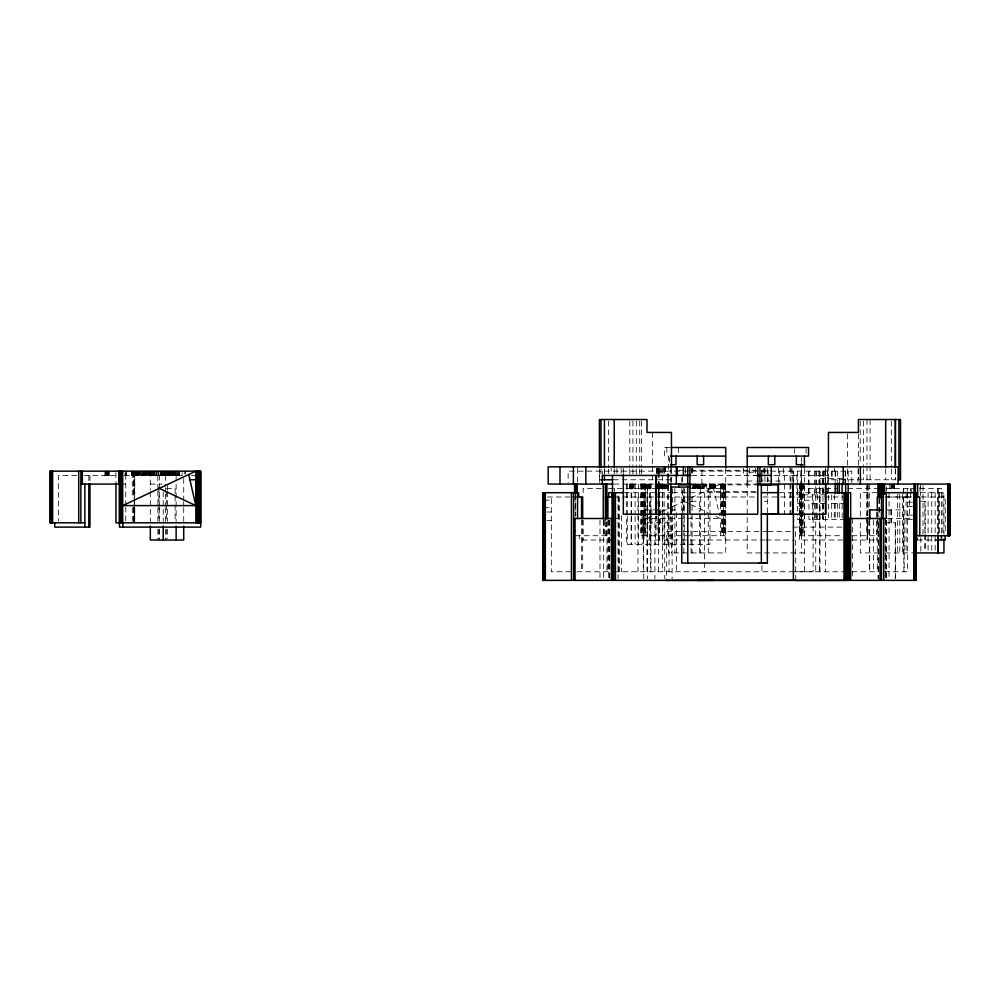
<?xml version="1.0" encoding="UTF-8"?>
<svg xmlns="http://www.w3.org/2000/svg" width="1000" height="1000" viewBox="0 0 1000 1000"><rect width="100%" height="100%" fill="white"/><g stroke="black" fill="none" stroke-linecap="round" stroke-linejoin="round"><path stroke-width="0.75" stroke-dasharray="5 3.75" d="M159.3 506.213L159.338 471.163M643.787 578.938L643.225 509.9L676.425 509.9L676.425 571.763M658.2 512.65L658.2 468.363M659.087 512.65L659.087 468.363M682.438 512.975L682.438 488.375M683.85 552.938L683.85 488.375M691.05 552.938L691.05 516.475M699.65 552.938L699.65 513.438M708.263 552.938L708.263 488.375M767.337 512.762L767.35 492.688M793.012 475.438L793.012 483.188L792.987 471.163M795.75 580.337L795.638 531.413M800.85 494.837L800.875 471.163M825.612 483.188L825.625 468.363M804.463 535.65L804.562 500.3L813.112 500.3L813.112 571.763L794.362 571.75M647.275 518.5L651.488 516.525M659.925 512.55L671.175 507.25M672.575 506.587L689.438 498.65M690.837 497.987L720.387 484.075L720.387 515.462M907.438 496.987L911.312 496.987L884.638 497.013M753.388 475.438L757.325 475.412M669.712 447.5L664.375 447.5L664.375 456.1L668.512 456.1L668.512 471.725M678.713 470.275L689.575 470.275M690.638 470.275L759.55 470.275M761.1 470.275L770.4 470.275M748.8 472.212L756.612 472.212M76.737 475.475L58.612 475.475L58.612 521.038M83.987 475.475L116.525 475.475M124.35 475.475L183.713 475.475M191.325 475.475L196.163 475.475M691.75 475.438L759.225 475.438M773.9 475.438L827.775 475.438M820.062 478.7L843.6 478.7M600.275 479.775L599.412 479.775L599.412 468.963M613.35 479.775L671.45 479.775M747.163 481.037L756.525 481.037M758.088 481.037L778.363 481.037M122.912 484.075L125.763 484.075M150.325 484.075L162.113 484.075M614 484.075L666.975 484.075M691.787 484.075L756.875 484.05M692.638 484.913L700.25 484.913L700.25 484.05L700.337 488.375M701.975 484.913L756.462 484.913M645.938 486.225L669.05 486.225M691.9 487.062L701.975 487.062M166.488 488.375L175.1 488.375L175.1 494.462M601.287 488.375L583.162 488.375L583.162 494.462M608.538 488.375L669.438 488.375M689.987 488.375L725.25 488.375M799.562 488.375L837.05 488.375M847.837 488.375L878.925 488.375M885.863 488.375L914.287 488.375M919.737 488.375L941.388 488.375L941.388 533.95M755.7 491.613L704.388 491.613L704.388 560.975M624.3 492.688L671.625 492.688M672.625 492.688L756.938 492.688M779.338 492.688L824.062 492.688M876.963 492.688L860.312 492.688L860.312 518.95M920.588 492.688L943.95 492.688L943.95 534.4M825.537 494.837L796.912 494.837L796.912 471.163M547.475 496.987L570.725 496.987M571.55 496.987L576.7 496.987M613.713 496.987L687.788 496.987M688.188 496.987L756.938 496.987M763.15 496.987L842.725 496.987M887.025 496.987L915.438 496.987M921.263 496.987L945.263 496.987L945.263 534.175M544.15 500.163L551.325 500.163M691.188 501.287L699.65 501.287L699.65 511.925M920.9 501.287L925.2 501.287L925.2 533.188M907.438 502.2L913.175 502.2M797.55 503.438L801.35 503.438M825.537 503.438L808.95 503.438L808.95 512.25M831.688 503.438L845.225 503.438M907.438 506.5L916.05 506.5M544.15 507.7L551.325 507.7M886.95 509.9L904.163 509.9L904.163 571.763M547.013 512L551.325 512M907.438 515.112L916.05 515.112M615.625 518.5L618.475 518.5M643.225 518.5L721.65 518.5L721.65 535.725M887.55 518.5L909.375 518.5L909.375 497.025M907.438 519.412L913.175 519.412M801.35 519.587L797.55 519.587L797.55 516.65M845.225 519.587L808.95 519.587L808.95 513.713M547.013 520.6L551.325 520.6M647.525 522.812L672.113 522.812L672.113 578.812M878.625 522.812L878.05 578.812M884.513 522.812L895.55 522.812L895.55 578.812M792.987 527.112L845.662 527.112M767.763 531.413L666.688 531.413L666.688 580.262M768.062 531.413L794.262 531.413M575.475 535.725L610.513 535.725M725.25 535.725L640.512 535.725L640.512 484.075M799.562 535.725L842.562 535.725M851.775 535.725L881.338 535.725M613.375 540.025L579.312 540.025L579.312 535.725M765.25 540.025L644 540.025L644 496.987M766.2 540.025L794.262 540.025M842.75 540.025L799.562 540.025L799.562 484.075M851.775 540.025L879.412 540.025M917.3 540.025L936.875 540.025M804.425 552.938L747.225 552.938L747.225 468.6M879.05 552.938L860.312 552.938L860.312 520.487M885.288 552.938L914.438 552.938M570.725 571.763L551.325 571.763L551.325 496.987M577 571.763L610.05 571.763M614.038 571.763L845.662 571.763M851.912 571.763L878.713 571.763M884.412 571.763L907.438 571.763L907.5 492.688M764.338 501.275L767.35 501.287M683.825 501.287L689.45 503.938M690.863 504.6L707.738 512.55M716.162 516.525L720.387 518.5L720.387 535.725M713.275 487.425L719.688 515.462M720.387 492.688L721.5 515.462M827.575 471.163L827.613 494.837M784.6 475.438L784.6 514.175M767.35 486.463L767.35 491.125M942.95 492.688L942.95 534.4M939.137 492.688L939.137 534.4M938.9 492.688L938.9 534.4M938.112 488.375L938.112 534.487M937.825 488.375L937.825 534.487M935.15 492.688L935.15 552.938M931.75 492.688L931.75 551.388M928.088 492.688L928.088 552.938M925.2 534.712L925.2 551.413M924.912 501.287L924.912 533.188M924.912 534.712L924.912 551.413M923 485.6L923 534.2M920.825 537.487L920.825 551.388M920.6 484.075L920.6 495.55M920.075 486.95L920.075 495.55M917.688 537.15L917.688 540.025M911.237 488.375L911.237 494.125M910.588 488.375L910.588 491.25M910.588 492.688L910.588 496.987M907.3 488.375L907.3 491.25M907.3 492.688L907.3 496.987M906.087 492.688L906.087 552.938M903.688 488.375L903.875 571.763M903.4 488.375L903.4 552.938M902.575 494.225L902.575 552.938M899.788 494.225L899.788 552.938M897.7 494.225L897.7 552.938M895.487 468.963L895.487 479.775L828.462 479.775L828.462 469.087M895.288 468.963L895.288 479.775M895.263 522.812L895.263 578.812M894.55 484.075L894.55 488.375M894.412 484.075L894.412 488.375M894.188 484.075L894.25 488.375M893.913 484.075L893.913 488.375M893.725 484.075L893.725 488.375M893.562 484.075L893.562 488.375M893.388 484.075L893.388 488.375M893.15 484.075L893.15 488.375M893 484.075L893 488.375M892.1 484.075L892.163 488.375M891.6 484.075L891.6 488.375M891.338 421.075L891.338 467.413M891.338 468.963L891.338 479.775M891.25 509.9L891.25 522.812M891.012 484.075L891.012 488.375M890.962 509.9L890.962 522.812M889.788 484.075L889.788 488.375M889.05 492.688L889.05 578.825M886.637 520.375L886.637 578.825M886.55 486.95L886.55 491.25M886.125 520.375L886.125 578.825M885.688 468.963L885.688 479.775M885.625 518.5L885.625 578.825M885.163 520.05L885.163 578.825M879.412 498.537L879.438 515.975M878.925 498.525L878.925 516.975M878.337 522.812L878.337 578.812M877.95 512.938L877.95 515.975M877.95 517.487L877.95 535.725M877.288 512.362L877.288 516.975M877.288 520.025L877.288 571.763M876.675 512.362L876.675 540.025M873.35 520.025L873.35 571.763M870.1 419.525L870.1 464.325M870.1 465.875L870.1 479.775M869.725 520.725L869.725 571.763M869.3 484.075L869.3 506.863M869.3 520.525L869.45 571.763M868.05 485.6L868.05 508.375M868.05 520.525L868.05 535.725M867.775 484.075L867.775 508.375M867.775 520.525L867.775 535.725M867.438 484.075L867.537 508.375M867.537 520.525L867.537 535.725M867.325 484.075L867.325 515.975M867.325 517.238L867.325 540.025M867.188 484.075L867.013 540.025M866.988 419.525L866.988 464.325M866.988 465.875L866.988 479.775M866.888 485.6L866.938 515.975M866.888 517.487L866.938 535.725M863.6 421.075L863.6 467.413M863.6 468.963L863.6 479.775M860.2 421.075L860.2 464.325M858.425 433.963L858.425 467.562M858.425 469.087L858.425 479.775M858.075 468.275L858.075 482.612M852.588 518.5L852.588 578.825M851.775 482.612L851.775 471.138L568.125 471.138L568.125 482.612M848.175 471.163L848.175 482.05M847.412 433.963L847.412 467.562M847.412 469.087L847.412 479.775M845.662 471.163L845.662 482.05M845.225 471.163L845.225 483M845.113 478.7L845.113 483.237M842.125 495.35L842.163 519.587M839.287 478.7L839.287 483.1M839.287 503.438L839.287 519.587M837.362 471.163L837.362 481.525M837.362 503.438L837.362 519.587M835.6 471.163L835.6 478.7M835.175 471.163L835.175 481.525M835.212 503.438L835.212 519.587M834.562 468.275L834.562 471.138M834.3 494.837L834.3 519.587M832.1 471.163L832.1 478.7M831.7 471.163L831.7 478.7M831.688 494.837L831.688 519.587M828.487 478.7L828.487 493.837M828.487 495.35L828.487 519.587M827.775 468.275L827.663 478.7M825.625 468.275L825.625 482.1M825.413 471.163L825.537 483.1M825.413 516.237L825.425 571.763M824.1 471.163L824.237 478.7M823.812 471.163L823.812 483M823.6 471.163L823.6 494.837M823.6 503.438L823.6 515.175M823.6 516.65L823.6 519.587M822.938 478.7L822.938 512.013M822.938 513.525L822.938 519.587M822.475 471.163L822.475 494.837M822.475 503.438L822.475 512.25M822.475 513.713L822.475 519.587M820.062 471.163L820.013 571.763M819.675 471.163L819.675 515.175M819.675 516.65L819.675 519.587M819.4 471.163L819.4 485.15M819.4 486.712L819.4 571.763M818.913 471.138L818.913 482.612M817.675 494.837L817.675 512.25M817.675 513.713L817.675 519.587M816.55 471.163L816.55 494.837M816.55 503.438L816.55 512.25M816.55 513.713L816.55 519.587M815.738 471.163L815.738 485.15M815.738 486.712L815.738 571.763M814.638 471.163L814.638 494.837M814.613 503.438L814.613 512.25M814.613 513.713L814.613 519.587M812.487 494.837L812.487 515.175M812.487 516.65L812.487 519.587M808.95 471.163L808.95 494.837M808.737 471.163L808.737 494.837M806.087 448.938L806.087 453.237M804.425 468.6L804.425 512.325M804.425 513.888L804.463 571.7M803.9 484.075L803.9 488.375M803.75 484.075L803.75 535.725M803.238 484.075L803.238 488.375M802.663 485.6L802.663 535.725M802.6 484.075L802.6 488.375M802.325 484.075L802.325 488.375M802.013 484.075L802.15 535.725M801.663 485.6L801.663 535.725M801.45 457.663L801.45 462.35M801.45 468.6L801.45 515.45M801.45 517.013L801.45 552.938M801.35 471.163L801.2 535.725M800.987 484.075L800.987 488.375M800.788 485.6L800.788 535.725M800.575 484.075L800.562 488.375M800.425 485.6L800.425 535.725M800.225 484.075L800.3 488.375M799.925 484.075L800.125 535.725M799.887 484.075L799.887 535.725M797.55 471.163L797.55 515.175M794.562 448.938L794.562 453.237M793.75 471.163L793.75 482.05M792 468.275L792 475.438M790.938 468.363L790.938 482.1M790.938 483.638L790.938 512.65M790.05 466.838L790.05 514.175M783.388 468.275L783.388 475.438M779.762 471.138L779.762 482.612M778.363 468.275L778.363 484.913M768.037 470.275L768.037 476.425M768.037 477.962L768.037 481.037M767.35 468.338L767.35 481.9M764.963 468.275L764.963 474.012M764.963 476.875L764.963 482.612M764.25 468.275L764.25 474.012M763.962 468.275L763.962 474.012M762.013 470.275L762.013 476.425M762.013 477.962L762.013 481.037M761.912 565.6L761.912 571.763M761.538 470.275L761.538 473.35M761.538 474.888L761.538 481.037M761.35 478.137L761.35 482.188M755.362 468.275L755.362 475.438M749.675 468.263L749.675 475.363M747.163 470.275L747.163 484.913M743.612 468.263L743.612 475.363M725.713 468.6L725.713 552.938L668.512 552.938L668.512 513.888M725.25 484.075L725.25 540.025M725.1 484.075L725.088 535.725M724.875 484.075L724.875 535.725M724.6 484.075L724.6 535.725M724.312 484.075L724.35 488.375M724.25 484.075L724.25 535.725M723.925 484.075L723.925 488.375M723.825 484.075L723.825 535.725M723.487 488.375L723.475 484.075L723.35 535.725M723.1 484.075L723.238 488.375M722.962 484.075L722.987 488.375M722.675 484.075L722.812 535.725M722.45 484.075L722.45 488.375M722.375 484.075L722.25 535.725M721.988 484.075L721.888 488.375M721.65 484.075L721.65 515.462M721.162 484.075L721.162 488.375M720.713 484.075L720.713 488.375M714.963 484.075L714.963 488.375M714.475 484.075L714.475 488.375M713.825 484.075L713.825 488.375M713.088 484.075L713.088 488.375M712.288 484.075L712.288 488.375M711.488 484.075L711.488 488.375M710.738 484.075L710.738 488.375M710.1 484.075L709.963 514.975M709.963 516.525L709.963 544.325L626.312 544.325L626.312 516.525M709.613 484.075L709.6 488.375M709.3 484.075L709.3 488.375M706.7 484.075L706.7 488.375M705.662 484.075L705.662 486.225L692.688 486.225L692.688 484.075M705.375 484.075L705.375 486.225M704.388 562.513L704.388 571.763M704.125 484.075L704.237 488.375M703.825 484.075L703.825 488.375M703.325 484.075L703.325 488.375M702.688 484.075L702.688 488.375M701.975 470.275L701.938 488.375M701.137 484.075L701.137 488.375M700.688 488.375L700.688 552.938M699.6 484.075L699.6 488.375M698.962 484.075L698.962 488.375M698.162 484.075L698.162 488.375M698.012 484.075L698.012 488.375M697.712 484.075L697.712 488.375M697.212 484.075L697.212 488.375M696.575 484.075L696.575 488.375M695.837 484.075L695.837 488.375M695.55 484.075L695.55 488.375M695.037 484.075L695.037 488.375M694.237 484.075L694.237 488.375M693.487 484.075L693.487 488.375M692.85 484.075L692.85 488.375M692.8 466.838L692.65 475.438M692.225 468.275L692.225 474.012M692.087 496.987L692.087 552.938M691.538 468.275L691.538 475.438M685.45 468.275L685.45 474.012M684.212 488.713L684.212 514.975M684.212 516.525L684.212 544.325M683.475 496.987L683.475 512.525M682.537 476.875L682.537 484.05M681.787 477.525L681.787 482.1M681.787 488.212L681.787 512.65M678.363 447.5L678.363 453.237M674.875 488.375L674.875 552.938M672.575 488.713L672.575 514.975M672.575 516.525L672.575 544.325M671.488 468.6L671.488 482.65M671.488 517.013L671.488 552.938M670.775 468.363L670.775 484.05M670.487 516.525L670.487 544.325M669.562 457.537L669.562 461.838M669.038 516.087L669.038 571.763M668.512 485.775L668.512 512.325M668.325 484.075L668.425 488.375M668.012 484.075L668.012 488.375M667.688 485.625L667.688 544.325M666.838 447.5L666.838 456.1M666.875 485.513L666.875 488.375M666.137 484.075L666.137 488.375M665.188 466.838L665.188 474.012M665.337 484.075L665.337 488.375M665.05 466.838L665.05 474.012M664.737 522.812L664.737 578.812M664.613 468.275L664.613 475.438M664.587 484.075L664.538 488.375M664.175 484.075L664.175 514.975M664.175 516.525L664.175 544.325M663.925 466.838L663.925 475.438M663.787 484.075L663.787 488.375M663.15 484.075L663.15 488.375M663.037 468.275L663.037 474.012M662.85 486.225L662.85 488.375M662.763 484.075L662.763 514.975M662.763 516.525L662.763 544.325M662.463 475.475L662.463 571.763M662.35 484.075L662.35 488.375M662.2 484.075L662.2 488.375M662 468.275L662 475.438M661.888 484.075L661.888 488.375M661.587 486.225L661.587 488.375M661.4 484.075L661.4 488.375M660.888 468.275L660.888 475.438M660.763 488.375L660.763 484.075L660.725 486.225M660.438 509.9L660.438 522.812M660.013 484.075L660.013 488.375M659.775 468.275L659.775 475.438M659.75 484.075L659.75 488.375M659.362 484.075L659.3 535.725M659.175 484.075L659.1 540.025M659.05 484.075L658.975 540.025M658.737 468.275L658.737 475.438M658.875 484.075L658.787 540.025M658.575 571.763L658.5 484.075L658.413 535.725M658.138 484.075L658.138 535.725M657.85 468.275L657.85 474.012M657.675 484.075L657.675 488.375M657.163 468.275L657.163 475.438M656.85 515.975L656.85 535.725M656.725 468.275L656.725 475.438M656.587 468.275L656.587 474.012M656.137 515.638L656.137 518.5M655.312 516.525L655.312 544.325M654.9 522.812L654.9 578.812M652.5 432.438L652.5 464.5M652.5 466.025L652.5 473.663M652.5 475.188L652.5 479.775M651.825 509.9L651.825 522.812M651.062 484.075L651.062 488.375M650.763 484.075L650.763 488.375M650.925 496.987L650.962 571.763M650.625 486.225L650.625 488.375M650.6 509.9L650.6 571.763M650.263 484.075L650.312 515.438M650.312 516.975L650.312 540.025M649.625 484.075L649.625 488.375M649.438 484.075L649.438 514.975M649.438 516.525L649.438 544.325M648.888 484.075L648.888 488.375M648.088 484.075L648.088 488.375M647.487 488.375L647.525 578.812M647.275 484.075L647.275 535.725M647 496.987L647 571.763M646.538 484.075L646.538 488.375M645.938 484.075L645.9 488.375M645.562 484.075L645.562 535.725M645.4 484.075L645.4 488.375M645.175 535.725L645.175 484.075L644.987 488.375M644.8 484.075L644.8 535.725M644.463 484.075L644.463 535.725M644.15 484.075L644.15 535.725M643.288 484.075L643.337 571.763M642.95 484.075L642.95 535.725M642.188 484.075L642.188 514.975M642.188 516.525L642.188 544.325M641.9 484.075L641.9 535.725M641.65 484.075L641.65 535.725M641.488 421.075L641.488 467.413M641.488 468.963L641.488 476.688M641.425 484.075L641.425 535.725M639.712 421.075L639.712 467.413M639.712 468.963L639.712 476.688M638.513 484.075L638.513 514.975M638.513 516.525L638.513 544.325M637.95 496.987L637.95 571.763M636.312 421.075L636.312 467.413M636.312 468.963L636.312 476.688M635.125 484.075L635.125 514.975M635.125 516.525L635.125 544.325M634.012 484.075L634.012 488.375M633.075 484.075L633.075 488.375M632.925 421.075L632.925 467.413M632.925 468.963L632.925 476.688M632.85 484.075L632.85 488.375M632.3 484.075L632.3 488.375M632.163 484.075L632.163 488.375M631.775 484.075L631.725 488.375M631.287 484.075L631.375 514.975M631.375 516.525L631.375 544.325M631.125 484.075L631.125 514.975M631.125 516.525L631.125 544.325M630.837 484.075L630.925 488.375M630.575 484.075L630.575 488.375M630.45 484.075L630.45 488.375M630.262 484.075L630.262 488.375M630.125 484.075L630 488.375M629.812 421.075L629.812 467.413M629.812 468.963L629.812 476.688M629.875 484.075L629.875 488.375M629.525 484.075L629.525 488.375M627.312 484.075L627.312 514.975M627.312 516.525L627.312 544.325M626.312 484.075L626.312 514.975M623.337 468.275L623.337 474.475M621.413 515.688L621.413 571.763M621.188 468.275L621.188 474.012M619.575 496.987L619.575 571.763M618.475 496.987L618.475 571.763M618.062 495.763L618.062 578.825M616.975 468.275L616.975 474.012M614.513 488.375L614.513 491.25M614.225 468.963L614.225 476.688M611.163 468.275L611.163 471.138M609.812 520.375L609.812 578.825M609.587 520.375L609.587 578.825M609.4 520.225L609.4 540.025M608.575 421.075L608.575 467.413M608.575 468.963L608.575 473.6M608.663 520.05L608.663 578.825M607.9 520.35L607.9 571.763M606.95 521.912L606.95 571.763M606.512 521.775L606.512 535.725M605.425 521.775L605.425 535.725M604.625 468.963L604.625 473.6M604.587 520.525L604.587 535.725M604.425 468.963L604.425 473.6M603.663 520.05L603.663 578.825M603.288 520.525L603.288 535.725M602.288 471.138L602.288 475.438M601 468.963L601 473.6M599.987 520.05L599.987 578.825M599.712 471.138L599.712 482.612M583.162 520.275L583.162 540.025M582.675 520.025L582.675 571.763M581.538 520.025L581.538 571.763M577.612 468.275L577.612 482.612M575.75 494.712L575.75 515.975M575.475 494.712L575.475 515.975M575.237 494.712L575.237 515.975L575.025 494.712M185.55 471.163L185.55 474.038M184.75 471.163L184.75 474.038M183.713 478.55L183.713 500.062M183.713 501.6L183.713 506.213M183.713 507.75L183.713 521.575M182.15 472.6L182.15 475.475M179.675 471.163L179.575 475.475M179.262 471.163L179.262 475.475M178.775 471.163L178.775 475.475M178.137 471.163L178.137 475.475M177.387 472.6L177.387 475.475M176.588 471.163L176.588 475.475M176.137 475.475L176.137 521.575M175.787 471.163L175.787 475.475M175.05 471.163L175.05 475.475M175.1 495.975L175.1 503.575M175.1 505.087L175.1 521.8M174.4 471.163L174.4 475.475M173.912 471.163L173.9 475.475M173.6 471.163L173.6 475.475M173.463 471.163L173.463 475.475M173.15 471.163L173.15 475.475M172.662 471.163L172.662 475.475M172.025 471.163L172.025 475.475M171.275 471.163L171.275 475.475M171 471.163L171 475.475M170.475 471.163L170.475 475.475M169.675 471.163L169.675 475.475M168.938 471.163L168.938 475.475M168.3 471.163L168.425 475.475M167.8 471.163L167.8 475.475M167.5 471.163L167.5 475.475M167.537 485.637L167.537 490.288M167.537 491.85L167.537 521.375M167.537 529.15L167.537 538.475M167.387 471.163L167.387 475.475M166.688 471.163L166.688 475.475M166.488 491.425L166.488 503.575M166.488 505.087L166.488 521.8M166.488 529.388L166.488 538.5M166.2 471.163L166.2 475.475M165.562 471.163L165.562 475.475M165.438 475.475L165.438 486.225M165.438 487.762L165.438 492.375M165.438 493.913L165.438 506.213M165.438 507.75L165.438 521.575M165.438 529.263L165.438 540.025M164.812 471.163L164.812 475.475M164.013 471.163L164.013 475.475M163.212 471.163L163.212 475.475M163.225 491.85L163.225 521.375M162.475 471.163L162.475 475.475M162.325 471.163L162.325 475.475M162.013 471.163L162.013 475.475M161.825 471.163L161.825 475.475M161.525 471.163L161.525 475.475M161.337 471.163L161.337 475.475M161.038 471.163L161.15 475.475M160.888 471.163L160.888 475.475M160.138 471.163L160.138 475.475M159.3 507.75L159.3 521.575M159.3 529.263L159.3 540.025M158.925 487.188L158.925 521.375M158.925 529.15L158.925 538.475M158.537 471.163L158.537 475.475M158.425 471.163L158.425 475.475M157.887 489.3L157.787 471.163M157.887 490.838L157.887 506.213M157.887 507.75L157.887 521.575M157.887 529.263L157.887 540.025M157.15 471.163L157.15 475.475M156.662 471.163L156.662 475.475M156.387 471.163L156.387 475.475L156.25 471.163M155.013 471.163L155.013 475.475M154.9 471.163L154.9 475.475M154.588 471.163L154.588 475.475M154.1 471.163L154.1 475.475M153.463 471.163L153.463 475.475M152.713 471.163L152.713 475.475M151.912 471.163L151.912 475.475M151.213 471.163L151.213 475.475M151.113 471.163L151.113 475.475M150.375 471.163L150.325 490.288M150.325 491.85L150.325 521.575M149.75 471.163L149.738 475.475M149.438 471.163L149.438 475.475M149.238 471.163L149.113 475.475M148.95 471.163L148.938 475.475M148.312 472.6L148.312 475.475M147.562 471.163L147.562 475.475M146.762 471.163L146.762 475.475M146.325 471.163L146.325 475.475M145.963 471.163L145.963 475.475M145.213 471.163L145.213 475.475M144.575 471.163L144.575 475.475M144.088 471.163L144.088 475.475M143.875 475.475L143.775 471.163L143.675 475.475M143.463 471.163L143.463 475.475M142.963 471.163L142.963 475.475M142.325 471.163L142.325 475.475M141.588 472.6L141.588 475.475M140.787 471.163L140.787 475.475M139.987 471.163L139.987 475.475M139.238 471.163L139.238 475.475M138.6 471.163L138.6 475.475M138.3 472.6L138.3 475.475M138.112 472.6L138.112 475.475L138.05 471.163M137.65 471.163L137.8 475.475M137.338 471.163L137.338 475.475M137.037 472.6L137.037 475.475M136.85 471.163L136.85 475.475M136.213 471.163L136.213 475.475M135.463 471.163L135.463 475.475M135.188 471.163L135.188 475.475M134.312 471.163L134.425 497.587M134.425 499.137L134.312 521.287M134.113 471.163L134.238 501.287M134.238 502.812L134.113 521.287M133.863 471.163L133.863 496.987M133.863 507.625L133.863 521.287M133.588 472.688L133.588 496.987M133.588 507.625L133.588 521.287M133.125 471.163L133.125 475.475M132.475 471.163L132.475 475.475M132.287 472.688L132.287 498.512M132.287 507.625L132.287 521.287M131.988 471.163L131.988 475.475M131.675 471.163L131.675 475.475M131.575 471.163L131.575 475.475M126.512 471.163L126.512 475.475M126.2 471.163L126.2 475.475M126.062 472.6L126.062 475.475M125.763 505.6L125.712 471.163M125.763 507.137L125.763 520.962M125.075 472.6L125.075 475.475M115.95 472.6L115.95 482.638M109.45 471.163L109.45 475.475M108.525 472.6L108.525 475.475M108.3 471.163L108.3 475.475M107.737 471.163L107.737 475.475M107.613 471.163L107.613 475.475M106.725 471.163L106.75 475.475M106.287 471.163L106.363 475.475M106.013 471.163L106.013 475.475M105.9 471.163L105.9 475.475M105.712 471.163L105.575 475.475M105.45 471.163L105.45 475.475M105.312 471.163L105.312 475.475M104.975 471.163L104.975 475.475M89.963 475.475L89.963 482.638M88.825 475.475L88.825 484.075M715.375 488.375L715.375 484.075L715.275 488.375M698.462 488.375L698.462 484.075L698.45 488.375M167.1 475.475L167.1 471.163L167 475.475M134.75 496.987L134.75 471.163L134.625 496.987M134.75 521.287L134.75 507.625L134.625 521.287M107.212 475.475L107.212 471.163L107.175 475.475"/><path stroke-width="1.5" d="M560 484.05L560 466.838M573.4 484.05L573.4 466.838M585.825 484.05L585.825 466.838M670.775 484.05L670.775 514.175L670.775 487.062L690.625 487.062M681.787 514.175L681.775 563.025L767.337 563.05L767.337 514.2L761.325 514.175L761.35 484.875L770.975 484.913M687.775 563.025L687.788 487.062M767.337 514.2L778.35 514.175L778.363 483.938M793.012 514.175L793.012 483.188L793.025 514.175L791.912 514.175M665.638 580.4L795.638 580.288M761.338 563.025L761.325 514.175L825.625 514.175L825.612 483.188M761.35 492.65L778.325 492.688L778.363 484.913L758.225 484.888M778.325 492.688L778.35 514.175M795.75 580.475L847.387 580.363M757.325 475.412L759.938 475.4M676.325 475.438L677.163 475.438L677.188 466.838M697.3 580.4L713.688 580.363M671.162 447.5L725.713 447.5L725.713 467.65M670.5 456.1L725.713 456.1M747.225 456.1L808.55 456.1L808.55 447.5L747.225 447.5L747.225 467.65M670.5 464.712L676.012 464.712L676.012 456.1M802.825 464.712L796.363 464.712L796.363 456.1M690.812 475.438L602.275 475.438L602.275 484.05M756.875 475.438L771.287 475.438M189.925 479.775L197.087 479.775M601 479.775L612.825 479.775M897.862 479.775L900.512 479.775L900.512 419.525L858.425 419.525L858.425 432.438L828.462 432.438L828.462 467.562M80.875 484.075L121.15 484.075M612.95 484.075L548.175 484.05L548.175 466.838L898.138 466.838L898.138 484.05M691.112 484.05L668.025 484.05L668.025 474.012M756.825 484.05L950 484.075L950 535.725L916.762 535.725L916.762 496.987M691.112 484.913L680.462 484.913L680.462 484.05M623.413 492.688L608.663 492.688L608.663 497.238M825.275 492.688L850.65 492.688L850.675 580.363M881.462 492.688L916.05 492.688L916.05 580.363L542.712 580.363L542.712 492.688L578.675 492.688L578.675 496.987M577 496.987L582.675 496.987L582.675 518.5M605.425 496.987L613.15 496.987M883.325 496.987L877.288 496.987L877.288 510.825M915.088 496.987L919.8 496.987L919.8 535.725M883.2 509.9L869.45 509.9L869.45 519.175M687.788 514.175L623.325 514.175L623.337 474.475M573.587 518.5L612.587 518.5M846.975 518.5L886.237 518.5L886.237 492.688M84.85 522.812L50 522.812L50 471.163L200.7 471.163L200.7 527.112L119.45 527.112L119.45 484.075M200.7 522.812L115.95 522.812L115.95 484.075M573.587 531.413L575.05 531.413M936.875 540.025L945.263 540.025L945.263 535.725M914.963 552.938L943.95 552.938L943.95 539.025M790.05 514.175L790.938 514.175M759.212 563.025L767.337 563.05M685.188 475.4L687.738 475.438M159.275 488.375L195.837 505.6L188.713 474.513M195.837 479.775L197.087 505.6L122.713 505.6L195.837 471.163L195.837 522.812M949.613 484.075L949.613 535.725M949.4 484.075L949.4 535.725M949.2 484.075L949.2 535.725M948.95 484.075L948.95 535.725M947.712 484.075L947.712 535.725M941.388 535.413L941.388 540.025M938.112 536.025L938.112 552.938M937.825 536.025L937.825 552.938M917.675 484.075L917.675 496.987M915.662 492.688L915.662 580.363M915.438 484.075L915.45 580.363M915.238 492.688L915.238 580.363M915 492.688L915 580.363M914 484.075L914 494.125M913.75 492.688L913.75 580.363M898.913 419.525L898.913 479.775M895.487 419.525L895.487 467.413M895.288 419.525L895.288 467.413M885.688 419.525L885.688 467.413M884.638 484.075L884.638 494.125M884.075 484.075L884.075 494.125M883.688 484.075L883.688 494.125M883.713 518.5L883.713 580.363M883.238 484.075L883.15 518.5M882.725 484.075L882.725 494.125M882.15 484.075L882.15 494.125M881.525 484.075L881.475 580.363M880.863 484.075L880.863 497.75M880.163 484.075L880.163 497.75M880.037 518.5L880.037 580.363M879.438 484.075L879.438 497.75M877.95 484.075L877.95 497.75M869.725 509.9L869.725 519.175M860.387 466.838L860.387 484.05M850.125 518.5L850.125 580.363M849.737 518.5L849.737 580.363M849.287 518.5L849.287 580.363M848.763 518.5L848.763 580.363M848.175 483.6L848.2 580.363M847.575 492.688L847.575 580.363M846.912 492.688L846.912 580.363M846.213 492.688L846.213 580.363M845.662 483.6L845.662 492.925M845.487 492.688L845.487 580.363M844 492.688L844 580.363M843.25 466.838L843.25 484.05M842.125 483.237L842.125 493.837M839.287 483.1L839.287 493.375M837.362 483L837.362 493.363M835.175 483L835.175 493.363M825.625 483.638L825.625 514.175M804.425 456.1L804.425 467.038M801.45 463.913L801.45 467.038M793.388 514.225L793.388 580.363M774.788 456.1L774.788 464.712L768.337 464.712L768.337 456.1M771.287 466.838L771.287 484.05M759.938 466.838L759.938 484.05M757.788 466.838L757.788 514.175L689.9 514.175L689.9 466.838M703.612 456.1L703.612 464.712L697.163 464.712L697.163 456.1M687.738 466.838L687.738 484.05M683.438 466.838L683.438 475.438M678.713 484.012L678.737 487.062M676.35 466.838L676.325 484.05M671.45 467.562L671.45 432.438L647 432.438L647 419.525L599.412 419.525L599.412 467.413M615.438 492.688L615.438 580.363M614.225 419.525L614.225 467.413M613.725 492.688L613.725 580.363M613.337 492.688L613.337 580.363M612.962 492.688L612.962 580.363M612.475 475.475L612.625 580.363M612.312 492.688L612.312 580.363M612.163 492.688L612.163 496.987M611.45 518.5L611.45 580.363M607.9 496.987L607.9 518.8M606.888 484.075L606.95 518.8M605.425 484.075L605.425 520.225M604.425 419.525L604.425 467.413M604.425 475.138L604.425 479.775M603.288 484.075L603.288 519.012M601 419.525L601 467.413M581.538 496.987L581.538 518.5M577.562 492.688L577.562 518.5M577.175 484.075L577.175 493.188M575.75 484.075L575.75 493.188M575.475 484.075L575.475 493.188M575.237 493.188L575.237 484.075L575.025 493.188M575.05 518.5L575.05 580.363M574.862 484.075L574.862 493.188M574.55 484.075L574.55 493.188M573.587 492.688L573.587 580.363M571.45 492.688L571.45 580.363M545.337 492.688L545.337 580.363M543.913 492.688L543.913 580.363M543.638 492.688L543.638 580.363M543.4 492.688L543.263 580.363M543.188 492.688L543.188 580.363M543.013 492.688L543.013 580.363M200.538 471.163L200.538 522.812M200.325 471.163L200.325 522.812M200.05 471.163L200.05 522.812M199.688 471.163L199.688 522.812M199.275 471.163L199.275 522.812M198.8 471.163L198.8 522.812M198.263 471.163L198.263 522.812M197.7 471.163L197.7 522.812M197.087 471.163L197.087 522.812M183.713 526.188L183.713 540.025L150.325 540.025L150.325 526.038M176.137 526.188L176.137 540.025M163.225 526.038L163.225 540.025M122.938 522.5L122.912 527.112M122.713 471.163L122.713 522.812M121.013 471.163L121.013 522.812M120.625 471.163L120.625 522.812M120.25 471.163L120.25 522.812M119.913 471.163L119.913 522.812M119.6 471.163L119.6 522.812M118.737 471.163L118.737 484.075M89.963 484.075L89.963 527.112L54.763 527.112L54.763 522.812M88.825 484.075L88.825 527.112M84.85 484.075L84.85 527.112M82.338 471.163L82.338 484.075M80.875 471.163L80.875 522.812M78.725 471.163L78.725 522.812M52.625 471.163L52.625 522.812M51.2 471.163L51.2 522.812M50.925 471.163L50.925 522.812M50.675 471.163L50.675 522.812M50.475 471.163L50.475 522.812M50.3 471.163L50.3 522.812M656.075 475.438L656.075 514.175L656.062 475.438"/></g></svg>
